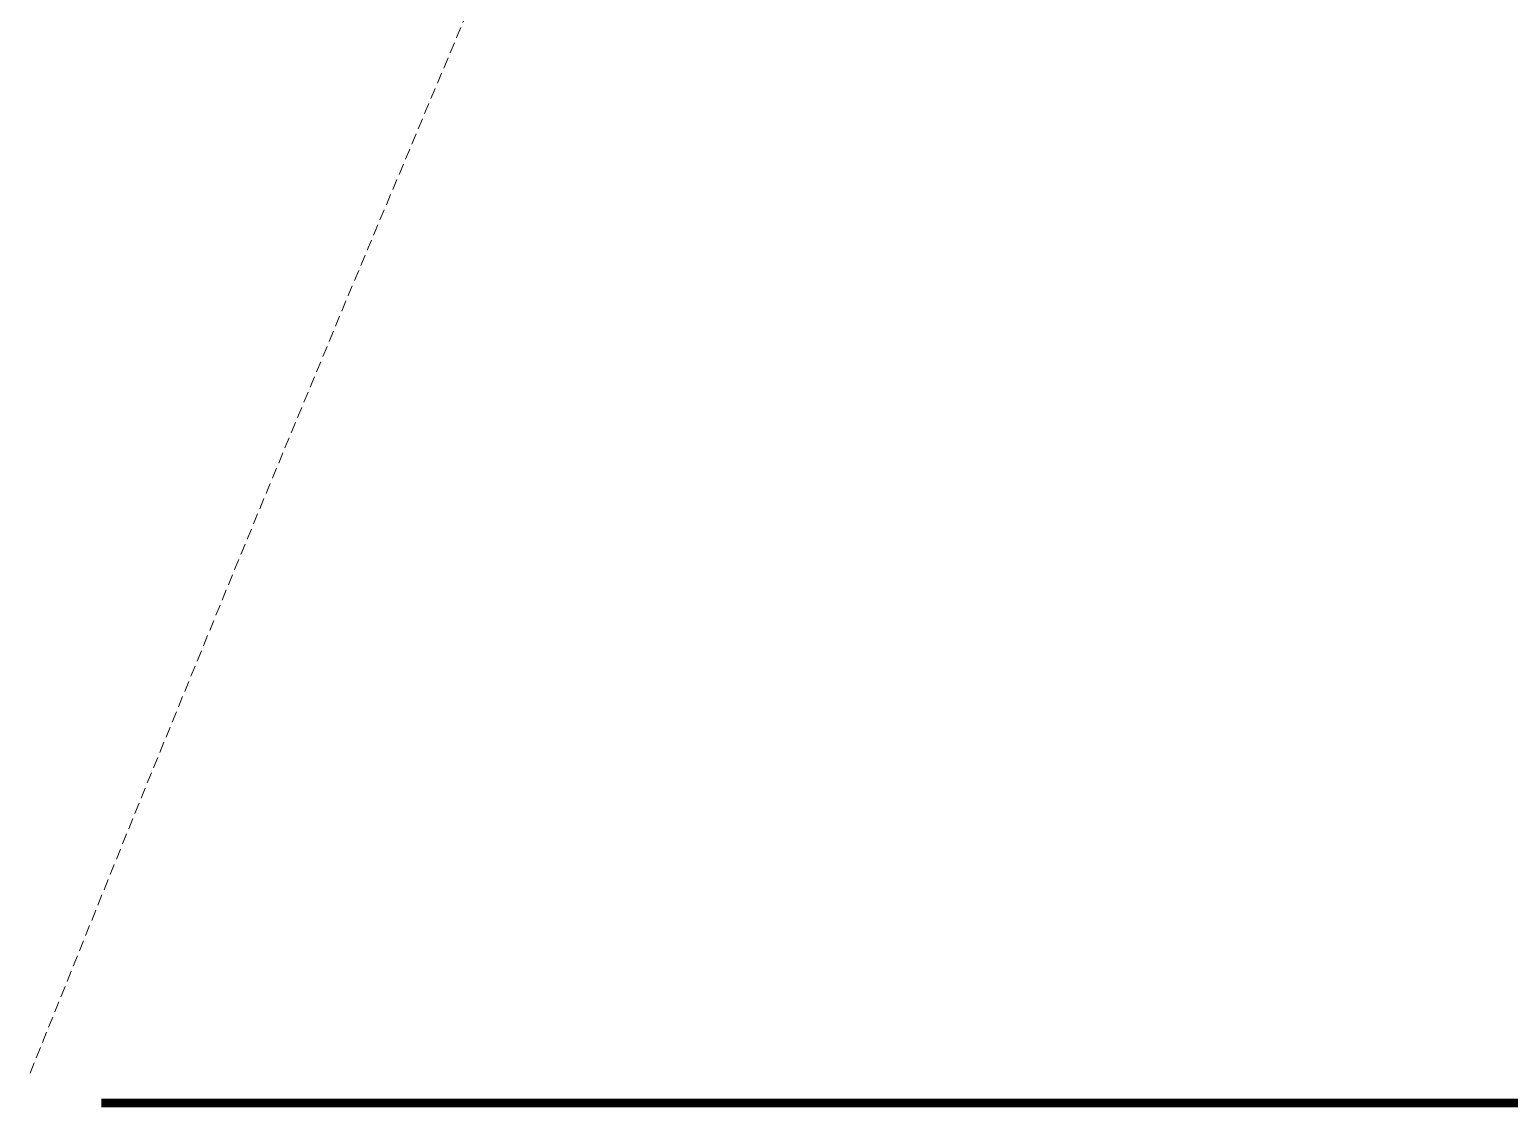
# Model space of a CAD drawing. Extents: x -1457 to 23780, y -2071 to 4205.
# Drawn here: x 9468.15 to 9501.85, y 346.9 to 371.45 of the extents above; entities that cross this region are included whole.
import ezdxf

# ---------------------------------------------------------------- set-up
doc = ezdxf.new("R2010")
doc.units = 0
doc.header["$MEASUREMENT"] = 0
doc.linetypes.add('HIDDEN', pattern=[0.375, 0.25, -0.125])
doc.layers.add('M-TEFRIS2-015', color=129, linetype='Continuous', lineweight=9)

msp = doc.modelspace()

# ---------------------------------------------------------------- linework, layer by layer
at = {"layer": 'M-TEFRIS2-015', "linetype": 'HIDDEN', "lineweight": 0, "const_width": 0.2}
msp.add_lwpolyline([(9469.784423809697, 347.0000000046457), (9776.059443571468, 347.0000000046457)], dxfattribs=at)
at = {"layer": 'M-TEFRIS2-015', "linetype": 'HIDDEN', "lineweight": 0}
msp.add_arc((10707.49999999947, -149.0270267696724), 1335.170161515708, 90.00000000004918, 158.1610564566694, dxfattribs=at)

doc.saveas('drawing.dxf')
